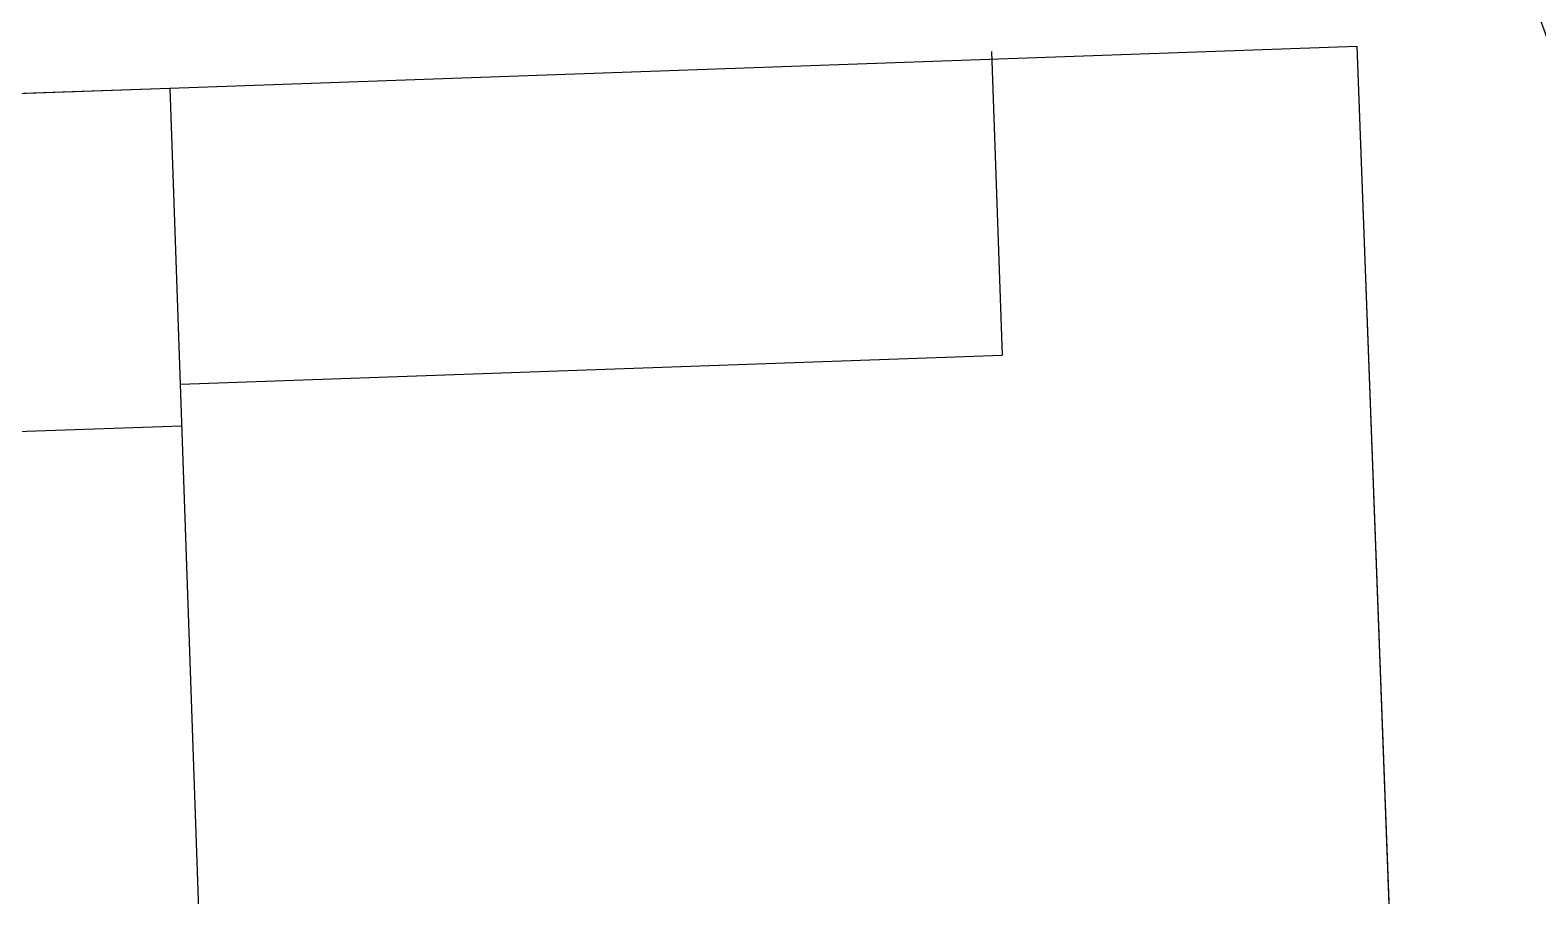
# Model space of a CAD drawing. Header units: metres. Extents: x 668617 to 675126, y 2286318 to 2293677.
# Drawn here: x 669579.27 to 669604.71, y 2287196.63 to 2287211.24 of the extents above; entities that cross this region are included whole.
import ezdxf

# ---------------------------------------------------------------- set-up
doc = ezdxf.new("R2010")
doc.units = ezdxf.units.M
doc.header["$MEASUREMENT"] = 0
for name, color, linetype in [('DMTG-PB-BANQUETAS', 251, 'Continuous'), ('DMTG-PB-LOTIFICACION', 253, 'Continuous'), ('DMTG-PB-MANZANAS', 251, 'Continuous')]:
    doc.layers.add(name, color=color, linetype=linetype)

msp = doc.modelspace()

# ---------------------------------------------------------------- linework, layer by layer
at = {"layer": 'DMTG-PB-BANQUETAS'}
msp.add_lwpolyline([(669605.03273, 2287210.00702), (669606.81687, 2287125.8234), (669603.92403, 2287122.60467), (669517.06457, 2287119.15572, -0.42891891), (669512.90608, 2287123.1936), (669512.90313, 2287122.90646), (669512.90838, 2287123.41757), (669513.77403, 2287207.79814, -0.40395545), (669517.67427, 2287211.75587), (669559.29839, 2287212.79216), (669600.92522, 2287213.92079, -0.41594743)], format="xyb", close=True, dxfattribs=at)
at = {"layer": 'DMTG-PB-LOTIFICACION'}
for p, q in [((669581.62557, 2287210.25875), (669601.6531, 2287210.96566)), ((669601.6531, 2287210.96566), (669602.86034, 2287178.53856)), ((669567.33752, 2287209.76812), (669581.62557, 2287210.25875)), ((669581.62557, 2287210.25875), (669582.74184, 2287178.14319)), ((669567.53314, 2287204.07148), (669581.82118, 2287204.56211))]:
    msp.add_line(p, q, dxfattribs=at)
for points in [[(669595.48846, 2287210.8789), (669595.66944, 2287205.75134)], [(669581.80195, 2287205.26186), (669595.66944, 2287205.75134)]]:
    msp.add_lwpolyline(points, dxfattribs=at)
at = {"layer": 'DMTG-PB-MANZANAS'}
msp.add_lwpolyline([(669601.6531, 2287210.96566), (669602.86034, 2287178.53856), (669603.54898, 2287155.29127), (669604.44668, 2287125.19481), (669558.97231, 2287123.77186), (669540.1846, 2287123.19214), (669514.78775, 2287122.39438), (669514.85773, 2287134.18479), (669514.95641, 2287150.99536), (669515.00186, 2287161.49564), (669515.07179, 2287173.29605), (669515.1292, 2287183.33638), (669515.25368, 2287208.20713), (669528.40292, 2287208.41292), (669540.90116, 2287208.85595), (669552.78952, 2287209.2664), (669567.33752, 2287209.76812), (669581.62557, 2287210.25875)], close=True, dxfattribs=at)

doc.saveas('drawing.dxf')
